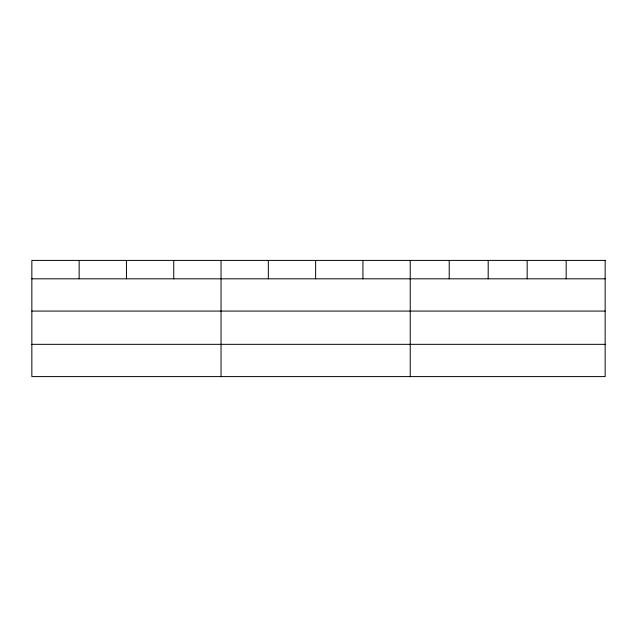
<?xml version="1.0" encoding="UTF-8"?>
<svg xmlns="http://www.w3.org/2000/svg" width="637" height="637" viewBox="0 0 637 637"><rect width="100%" height="100%" fill="white"/><g stroke="black" fill="none" stroke-linecap="round" stroke-linejoin="round"><path stroke-width="0.96" d="M31.85 278.815L605.15 278.815M31.85 311.079L605.15 311.079M31.85 344.33L605.15 344.33M566.166 260.406L566.166 278.815M527.181 260.406L527.181 278.815M488.197 260.406L488.197 278.815M449.212 260.406L449.212 278.815M410.228 260.406L410.228 376.594M362.931 260.406L362.931 278.815M315.633 260.406L315.633 278.815M268.336 260.406L268.336 278.815M221.039 260.406L221.039 376.594M173.742 260.406L173.742 278.815M126.445 260.406L126.445 278.815M79.147 260.406L79.147 278.815M605.15 260.406L31.85 260.406L31.85 376.594L605.15 376.594L605.15 260.406"/></g></svg>
